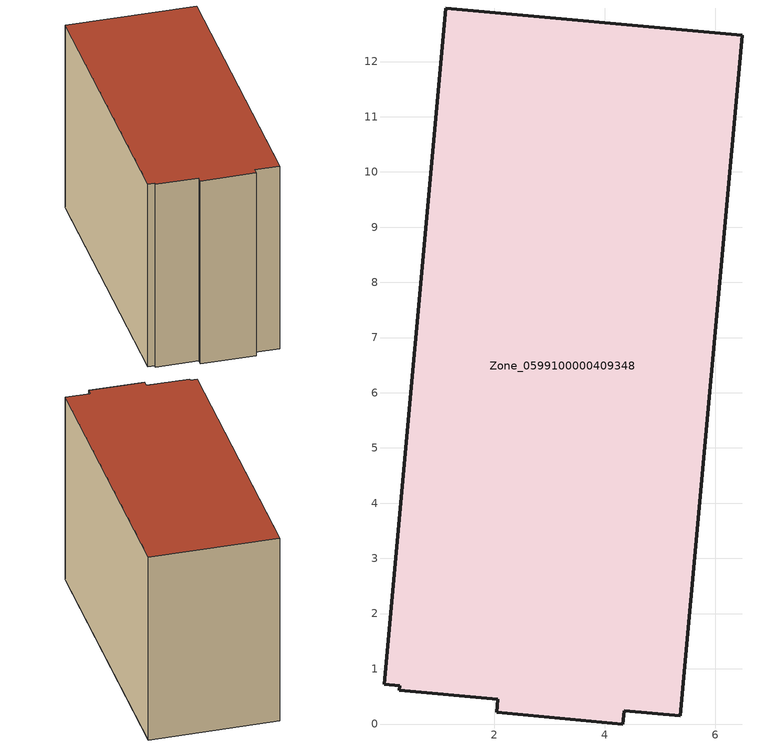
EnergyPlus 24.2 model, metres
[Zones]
Zone_0599100000409348
 floor ground (C_G): 0.28,0.61 0.28,0.69 0.01,0.72 1.12,12.97 6.49,12.48 5.37,0.15 4.35,0.24 4.33,0 2.04,0.22 2.07,0.45 z0
 wall outside (C_F): 2.04,0.22 4.33,0 4.35,0.24 5.37,0.15 6.49,12.48 1.12,12.97 0.01,0.72 0.28,0.69 0.28,0.61 2.07,0.45 2.04,0.22 z0:8.54
 roof outside (C_R): 0.28,0.69 0.28,0.61 2.07,0.45 2.04,0.22 4.33,0 4.35,0.24 5.37,0.15 6.49,12.48 1.12,12.97 0.01,0.72 z8.54
[BUILDING]
Pand.0599100000409348: North Axis=0; Terrain=City; Loads Convergence Tolerance Value=0.04; Temperature Convergence Tolerance Value=0.4; Solar Distribution=FullExterior; Maximum Number of Warmup Days=25; Minimum Number of Warmup Days=1
[Site:Location]
Rotterdam.The.Hague.AP_ZH_NLD Design_Conditions: Latitude=51.96; Longitude=4.45; Time Zone=1; Elevation=-4.5
[SITE:GROUNDTEMPERATURE:BUILDINGSURFACE]
18, 18, 18, 18, 18, 18, 18, 18, 18, 18, 18, 18
[MATERIAL] Thermal Absorptance=0.9; Solar Absorptance=0.7; Visible Absorptance=0.7
Name | Roughness | Thickness | Conductivity | Density | Specific Heat
G.TI.1992-2005 | MediumSmooth | 0.15 | 0.06 | 540 | 1210
F.TI.1992-2005 | Rough | 0.3 | 0.12 | 1920 | 840
R.TI.1992-2005 | MediumRough | 0.2 | 0.08 | 1500 | 1000
[CONSTRUCTION]
C_G: G.TI.1992-2005
C_F: F.TI.1992-2005
C_R: R.TI.1992-2005
[ZONE]
Zone_0599100000409348: Type=1; Multiplier=1; Ceiling Height=Autocalculate; Volume=Autocalculate; Floor Area=autocalculate; Part of Total Floor Area=Yes
[ZONEINFILTRATION:DESIGNFLOWRATE]
Infil_Zone_0599100000409348: Zone or ZoneList or Space or SpaceList=Zone_0599100000409348; Schedule=AlwaysOn; Design Flow Rate Calculation Method=Flow/Area; Flow Rate per Floor Area=0.0015; Constant Term Coefficient=1; Temperature Term Coefficient=0; Velocity Term Coefficient=0; Velocity Squared Term Coefficient=0
[HVACTEMPLATE:ZONE:IDEALLOADSAIRSYSTEM]
Zone_0599100000409348: Maximum Heating Supply Air Temperature=50; Minimum Cooling Supply Air Temperature=13; Maximum Heating Supply Air Humidity Ratio=0.0156; Minimum Cooling Supply Air Humidity Ratio=0.0077; Heating Limit=NoLimit; Cooling Limit=NoLimit; Dehumidification Control Type=ConstantSensibleHeatRatio; Cooling Sensible Heat Ratio=0.7; Dehumidification Setpoint=60; Humidification Control Type=None; Humidification Setpoint=30; Outdoor Air Method=None; Outdoor Air Flow Rate per Person=0.00944; Outdoor Air Flow Rate per Zone Floor Area=0; Outdoor Air Flow Rate per Zone=0; Demand Controlled Ventilation Type=None; Outdoor Air Economizer Type=NoEconomizer; Heat Recovery Type=None; Sensible Heat Recovery Effectiveness=0.7; Latent Heat Recovery Effectiveness=0.65
[ZONECONTROL:THERMOSTAT]
ThermostatControl_Zone_0599100000409348: Zone or ZoneList=Zone_0599100000409348; Control Type Schedule=DualSetpointControlType; Control 1=Thermostat_Zone_0599100000409348; Temperature Difference Between Cutout And Setpoint=0
[THERMOSTATSETPOINT:DUALSETPOINT]
Thermostat_Zone_0599100000409348: Heating Setpoint Temperature Schedule=HeatingSetpoint_Zone_0599100000409348; Cooling Setpoint Temperature Schedule=CoolingSetpoint_Zone_0599100000409348
[SCHEDULE:COMPACT]
HeatingSetpoint_Zone_0599100000409348: Through: 12/31, For: AllDays, Until: 24:00, 21
CoolingSetpoint_Zone_0599100000409348: Through: 12/31, For: AllDays, Until: 24:00, 24
DualSetpointControlType: Through: 12/31, For: AllDays, Until: 24:00, 4
AlwaysOn: Through: 12/31, For: AllDays, Until: 24:00, 1
